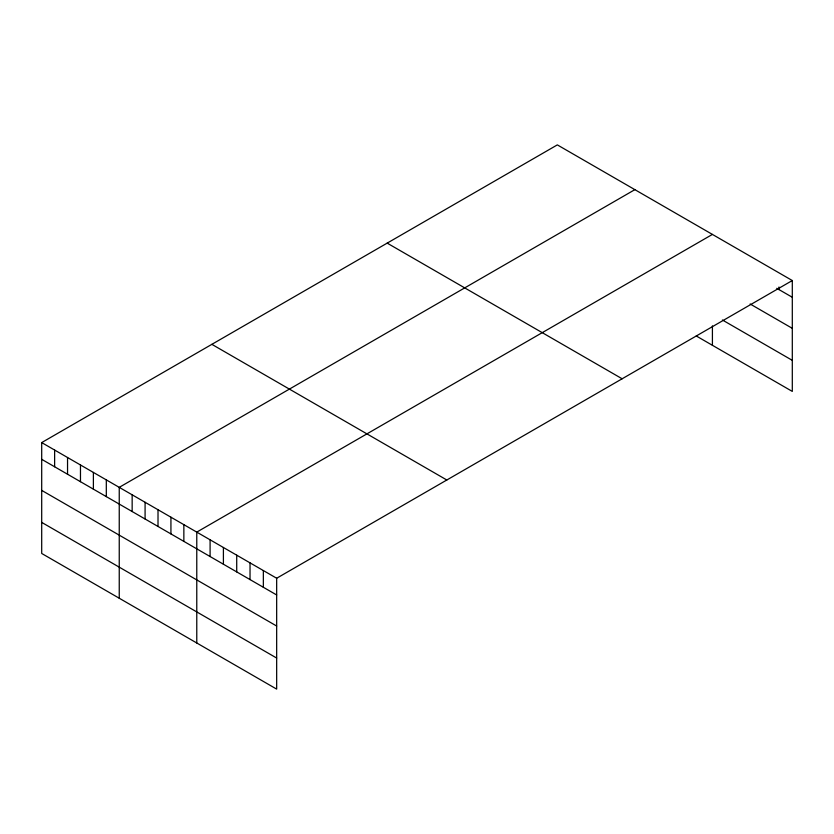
<?xml version="1.0" encoding="UTF-8"?>
<svg xmlns="http://www.w3.org/2000/svg" width="834" height="834" viewBox="0 0 834 834"><rect width="100%" height="100%" fill="white"/><g stroke="black" fill="none" stroke-linecap="round" stroke-linejoin="round"><path stroke-width="1.25" d="M41.7 442.583L276.669 578.243L276.669 689.113L41.7 553.463L41.7 442.583L557.331 144.887L792.3 280.537L792.3 391.417L696.254 335.966M634.872 189.652L119.241 487.348L119.241 598.228M712.413 234.417L196.772 532.113L196.772 642.993M276.669 578.243L792.3 280.537M776.767 288.303L792.3 297.269M750.141 303.993L792.3 328.335M722.4 319.985L792.3 360.351M387.174 243.121L622.143 378.782M211.857 344.338L446.826 479.998M41.7 459.315L276.669 594.965M41.7 490.382L276.669 626.032M41.7 522.386L276.669 658.047M778.987 287.011L778.987 289.575M712.413 325.875L712.413 345.297M263.346 570.55L263.346 587.282M250.033 562.867L250.033 579.588M236.72 555.173L236.72 571.905M223.408 547.49L223.408 564.222M210.095 539.806L210.095 556.528M183.855 524.659L183.855 541.381M170.928 517.195L170.928 533.927M158.012 509.73L158.012 526.462M145.085 502.276L145.085 518.998M132.158 494.812L132.158 511.534M106.314 479.884L106.314 496.616M93.387 472.43L93.387 489.151M80.471 464.965L80.471 481.698M67.544 457.501L67.544 474.233M54.627 450.047L54.627 466.769"/></g></svg>
